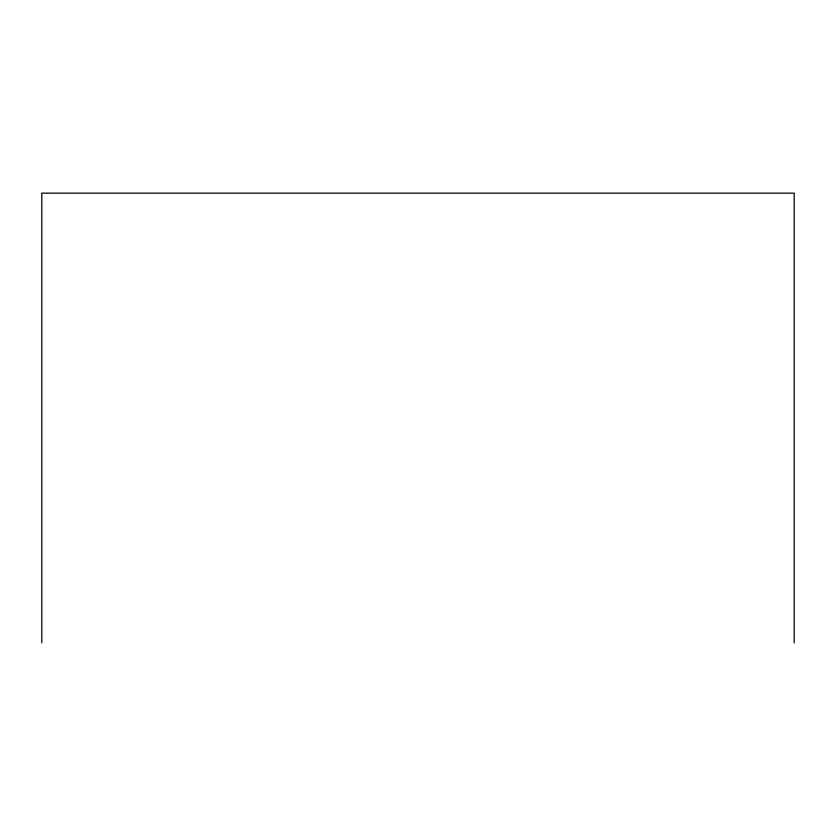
<?xml version="1.0" encoding="UTF-8"?>
<svg xmlns="http://www.w3.org/2000/svg" width="836" height="836" viewBox="0 0 836 836"><rect width="100%" height="100%" fill="white"/><g stroke="black" fill="none" stroke-linecap="round" stroke-linejoin="round"><path stroke-width="1.25" d="M794.2 642.853L794.2 193.147L41.8 193.147L41.8 642.853"/></g></svg>
